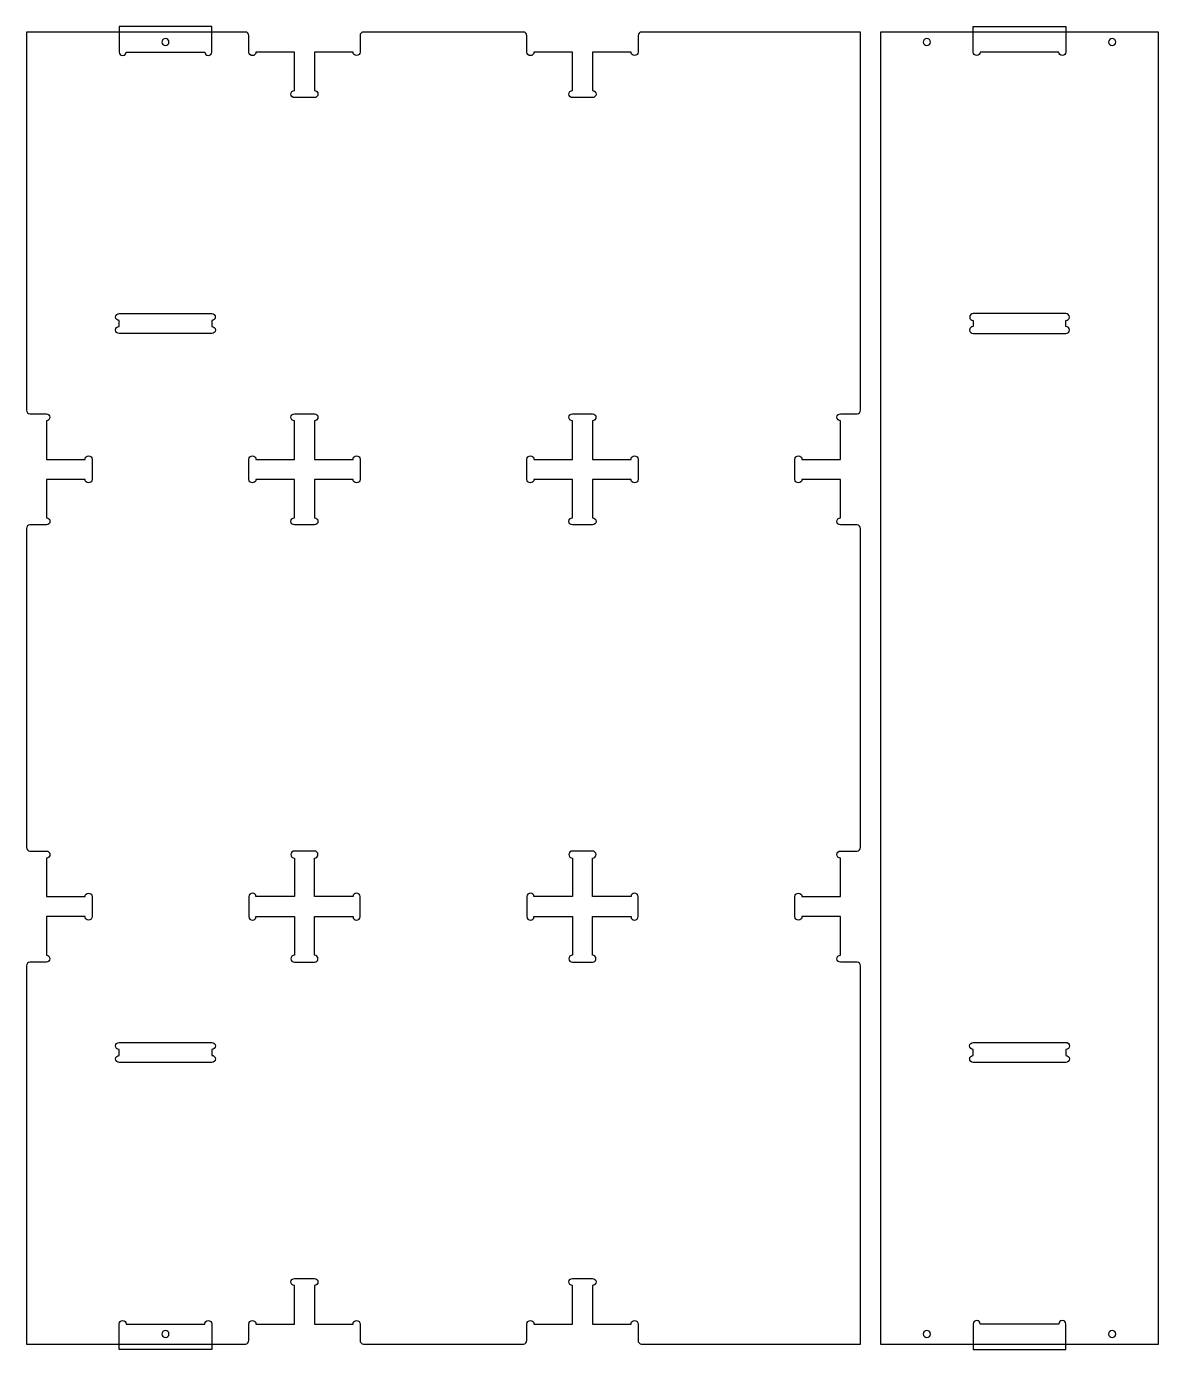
# Model space of a CAD drawing. Extents: x 35 to 1053, y 1222 to 2412.
import ezdxf

# ---------------------------------------------------------------- set-up
doc = ezdxf.new("R2010")
doc.units = 0
doc.header["$MEASUREMENT"] = 0
for name, color, linetype in [('DRILL', 3, 'CONTINUOUS'), ('INSIDE', 4, 'CONTINUOUS'), ('OUTSIDE', 1, 'CONTINUOUS'), ('POCKET', 6, 'CONTINUOUS')]:
    doc.layers.add(name, color=color, linetype=linetype)

msp = doc.modelspace()

# ---------------------------------------------------------------- linework, layer by layer
at = {"layer": 'DRILL'}
for points in [[(156.7, 2397.8, 0.414214), (159.8, 2394.7, 0.414214), (163, 2397.8, 0.414214), (159.8, 2401, 0.414214)], [(847.7, 2397.8, 0.414214), (844.5, 2401, 0.414214), (841.3, 2397.8, 0.414214), (844.5, 2394.7, 0.414214)], [(1014.4, 2397.8, 0.414214), (1011.2, 2401, 0.414214), (1008, 2397.8, 0.414214), (1011.2, 2394.7, 0.414214)], [(156.7, 1235.8, 0.414214), (159.8, 1232.7, 0.414214), (163, 1235.8, 0.414214), (159.8, 1239, 0.414214)], [(847.7, 1235.8, 0.414214), (844.5, 1239, 0.414214), (841.3, 1235.8, 0.414214), (844.5, 1232.7, 0.414214)], [(1014.4, 1235.8, 0.414214), (1011.2, 1239, 0.414214), (1008, 1235.8, 0.414214), (1011.2, 1232.7, 0.414214)]]:
    msp.add_lwpolyline(points, format="xyb", close=True, dxfattribs=at)
at = {"layer": 'INSIDE'}
for points in [[(118.2, 2135.6, -1), (118.2, 2142), (118.2, 2147.3, -1), (118.2, 2153.6), (201.5, 2153.6, -1), (201.5, 2147.3), (201.5, 2142, -1), (201.5, 2135.6)], [(886.2, 2153.6, 1), (886.2, 2147.3), (886.2, 2142, 1), (886.2, 2135.6), (969.5, 2135.6, 1), (969.5, 2142), (969.5, 2147.3, 1), (969.5, 2153.6)], [(293.8, 1963.5), (275.8, 1963.5, -1), (275.8, 1969.9), (275.8, 2004.5), (241.2, 2004.5, -1), (234.8, 2004.5), (234.8, 2022.5, -1), (241.2, 2022.5), (275.8, 2022.5), (275.8, 2057.2, -1), (275.8, 2063.5), (293.8, 2063.5, -1), (293.8, 2057.2), (293.8, 2022.5), (328.5, 2022.5, -1), (334.8, 2022.5), (334.8, 2004.5, -1), (328.5, 2004.5), (293.8, 2004.5), (293.8, 1969.9, -1)], [(584.8, 2004.5, -1), (578.5, 2004.5), (543.8, 2004.5), (543.8, 1969.9, -1), (543.8, 1963.5), (525.8, 1963.5, -1), (525.8, 1969.9), (525.8, 2004.5), (491.2, 2004.5, -1), (484.8, 2004.5), (484.8, 2022.5, -1), (491.2, 2022.5), (525.8, 2022.5), (525.8, 2057.2, -1), (525.8, 2063.5), (543.8, 2063.5, -1), (543.8, 2057.2), (543.8, 2022.5), (578.5, 2022.5, -1), (584.8, 2022.5)], [(234.8, 1611.2, 0.414214), (238, 1608, 0.414214), (241.2, 1611.2), (275.8, 1611.2), (275.8, 1576.5, 1), (275.8, 1570.2), (293.8, 1570.2, 1), (293.8, 1576.5), (293.8, 1611.2), (328.5, 1611.2, 1), (334.8, 1611.2), (334.8, 1629.2, 0.414214), (331.7, 1632.4, 0.414214), (328.5, 1629.2), (293.8, 1629.2), (293.8, 1663.8, 1), (293.8, 1670.2), (275.8, 1670.2, 1), (275.8, 1663.8), (275.8, 1629.2), (241.2, 1629.2, 0.414214), (238, 1632.4, 0.414214), (234.8, 1629.2)], [(525.8, 1570.2), (543.8, 1570.2, 1), (543.8, 1576.5), (543.8, 1611.2), (578.5, 1611.2, 0.414214), (581.7, 1608, 0.414214), (584.8, 1611.2), (584.8, 1629.2, 0.414214), (581.7, 1632.4, 0.414214), (578.5, 1629.2), (543.8, 1629.2), (543.8, 1663.8, 1), (543.8, 1670.2), (525.8, 1670.2, 1), (525.8, 1663.8), (525.8, 1629.2), (491.2, 1629.2, 0.414214), (488, 1632.4, 0.414214), (484.8, 1629.2), (484.8, 1611.2, 0.414214), (488, 1608, 0.414214), (491.2, 1611.2), (525.8, 1611.2), (525.8, 1576.5, 1)], [(118.2, 1480.1, -1), (118.2, 1486.4), (118.2, 1491.7, -1), (118.2, 1498.1), (201.5, 1498.1, -1), (201.5, 1491.7), (201.5, 1486.4, -0.414214), (204.7, 1483.2, -0.414214), (201.5, 1480.1)], [(886.2, 1498.1), (969.5, 1498.1, -0.414214), (972.7, 1494.9, -0.414214), (969.5, 1491.7), (969.5, 1486.4, -1), (969.5, 1480.1), (886.2, 1480.1, -1), (886.2, 1486.4), (886.2, 1491.7, -1)]]:
    msp.add_lwpolyline(points, format="xyb", close=True, dxfattribs=at)
at = {"layer": 'OUTSIDE'}
msp.add_lwpolyline([(588, 1226.8), (784.8, 1226.8), (784.8, 1567, 0.414214), (781.7, 1570.2), (766.8, 1570.2, -1), (766.8, 1576.5), (766.8, 1611.2), (732.2, 1611.2, -1), (725.8, 1611.2), (725.8, 1629.2, -1), (732.2, 1629.2), (766.8, 1629.2), (766.8, 1663.8, -1), (766.8, 1670.2), (781.7, 1670.2, 0.414214), (784.8, 1673.4), (784.8, 1960.3, 0.414214), (781.7, 1963.5), (766.8, 1963.5, -0.414214), (763.7, 1966.7, -0.414214), (766.8, 1969.9), (766.8, 2004.5), (732.2, 2004.5, -1), (725.8, 2004.5), (725.8, 2022.5, -0.414214), (729, 2025.7, -0.414214), (732.2, 2022.5), (766.8, 2022.5), (766.8, 2057.2, -0.414214), (763.7, 2060.3, -0.414214), (766.8, 2063.5), (781.7, 2063.5, 0.414214), (784.8, 2066.7), (784.8, 2406.8), (588, 2406.8, 0.414214), (584.8, 2403.7), (584.8, 2388.8, -1), (578.5, 2388.8), (543.8, 2388.8), (543.8, 2354.2, -0.414214), (547, 2351, -0.414214), (543.8, 2347.8), (525.8, 2347.8, -0.414214), (522.7, 2351, -0.414214), (525.8, 2354.2), (525.8, 2388.8), (491.2, 2388.8, -1), (484.8, 2388.8), (484.8, 2403.7, 0.414214), (481.7, 2406.8), (338, 2406.8, 0.414214), (334.8, 2403.7), (334.8, 2388.8, -1), (328.5, 2388.8), (293.8, 2388.8), (293.8, 2354.2, -0.414214), (297, 2351, -0.414214), (293.8, 2347.8), (275.8, 2347.8, -0.414214), (272.7, 2351, -0.414214), (275.8, 2354.2), (275.8, 2388.8), (241.2, 2388.8, -1), (234.8, 2388.8), (234.8, 2403.7, 0.414214), (231.7, 2406.8), (201.5, 2406.8), (118.2, 2406.8), (34.8, 2406.8), (34.8, 2066.7, 0.414214), (38, 2063.5), (52.8, 2063.5, -1), (52.8, 2057.2), (52.8, 2022.5), (87.5, 2022.5, -1), (93.8, 2022.5), (93.8, 2004.5, -0.414214), (90.7, 2001.3, -0.414214), (87.5, 2004.5), (52.8, 2004.5), (52.8, 1969.9, -1), (52.8, 1963.5), (38, 1963.5, 0.414214), (34.8, 1960.3), (34.8, 1673.4, 0.414214), (38, 1670.2), (52.8, 1670.2, -1), (52.8, 1663.8), (52.8, 1629.2), (87.5, 1629.2, -0.414214), (90.7, 1632.4, -0.414214), (93.8, 1629.2), (93.8, 1611.2, -0.414214), (90.7, 1608, -0.414214), (87.5, 1611.2), (52.8, 1611.2), (52.8, 1576.5, -1), (52.8, 1570.2), (38, 1570.2, 0.414214), (34.8, 1567), (34.8, 1226.8), (118.2, 1226.8), (201.5, 1226.8), (231.7, 1226.8, 0.414214), (234.8, 1230), (234.8, 1244.8, -0.414214), (238, 1248, -0.414214), (241.2, 1244.8), (275.8, 1244.8), (275.8, 1279.5, -0.414214), (272.7, 1282.7, -0.414214), (275.8, 1285.8), (293.8, 1285.8, -0.414214), (297, 1282.7, -0.414214), (293.8, 1279.5), (293.8, 1244.8), (328.5, 1244.8, -0.414214), (331.7, 1248, -0.414214), (334.8, 1244.8), (334.8, 1230, 0.414214), (338, 1226.8), (481.7, 1226.8, 0.414214), (484.8, 1230), (484.8, 1244.8, -0.414214), (488, 1248, -0.414214), (491.2, 1244.8), (525.8, 1244.8), (525.8, 1279.5, -0.414214), (522.7, 1282.7, -0.414214), (525.8, 1285.8), (543.8, 1285.8, -0.414214), (547, 1282.7, -0.414214), (543.8, 1279.5), (543.8, 1244.8), (578.5, 1244.8, -0.414214), (581.7, 1248, -0.414214), (584.8, 1244.8), (584.8, 1230, 0.414214)], format="xyb", close=True, dxfattribs=at)
msp.add_lwpolyline([(886.2, 2406.8), (802.8, 2406.8), (802.8, 1226.8), (886.2, 1226.8), (969.5, 1226.8), (1052.8, 1226.8), (1052.8, 2406.8), (969.5, 2406.8)], close=True, dxfattribs=at)
at = {"layer": 'POCKET'}
for points in [[(118.2, 2411.8), (118.2, 2406.8), (118.2, 2388.8, 1), (124.5, 2388.8), (195.2, 2388.8, 1), (201.5, 2388.8), (201.5, 2406.8), (201.5, 2411.8)], [(886.2, 2411.8), (969.5, 2411.8), (969.5, 2406.8), (969.5, 2388.8, -1), (963.2, 2388.8), (892.5, 2388.8, -1), (886.2, 2388.8), (886.2, 2406.8)], [(118.2, 1226.8), (118.2, 1244.8, -1), (124.5, 1244.8), (195.2, 1244.8, -1), (201.5, 1244.8), (201.5, 1226.8), (201.5, 1221.8), (118.2, 1221.8)], [(886.5, 1221.8), (969.5, 1221.8), (969.5, 1226.8), (969.5, 1244.8, 1), (963.2, 1244.8), (892.5, 1244.8, 1), (886.2, 1244.8), (886.2, 1226.8), (886.2, 1221.8)]]:
    msp.add_lwpolyline(points, format="xyb", close=True, dxfattribs=at)

doc.saveas('drawing.dxf')
